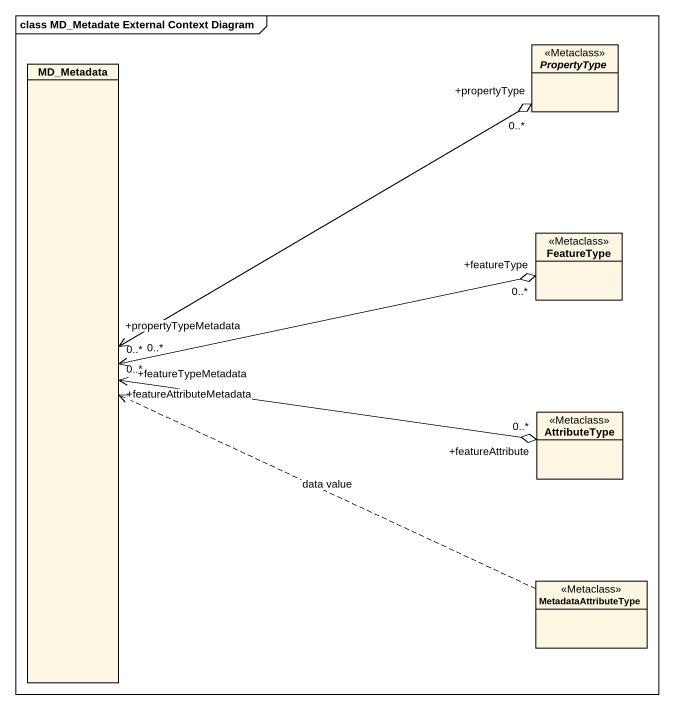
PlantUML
@startuml
mainframe class MD_Metadate External Context Diagram
hide circle
hide empty members
class MD_Metadata
abstract class PropertyType <<Metaclass>>
class FeatureType <<Metaclass>>
class AttributeType <<Metaclass>>
class MetadataAttributeType <<Metaclass>>
MD_Metadata "+propertyTypeMetadata\n0..*" <-right-o "+propertyType\n0..*" PropertyType
MD_Metadata "+featureTypeMetadata\n0..*" <-right-o "+featureType\n0..*" FeatureType
AttributeType "+featureAttribute\n0..*" o-left-> "+featureAttributeMetadata\n0..*" MD_Metadata
MetadataAttributeType .left.> MD_Metadata : data value
@enduml
